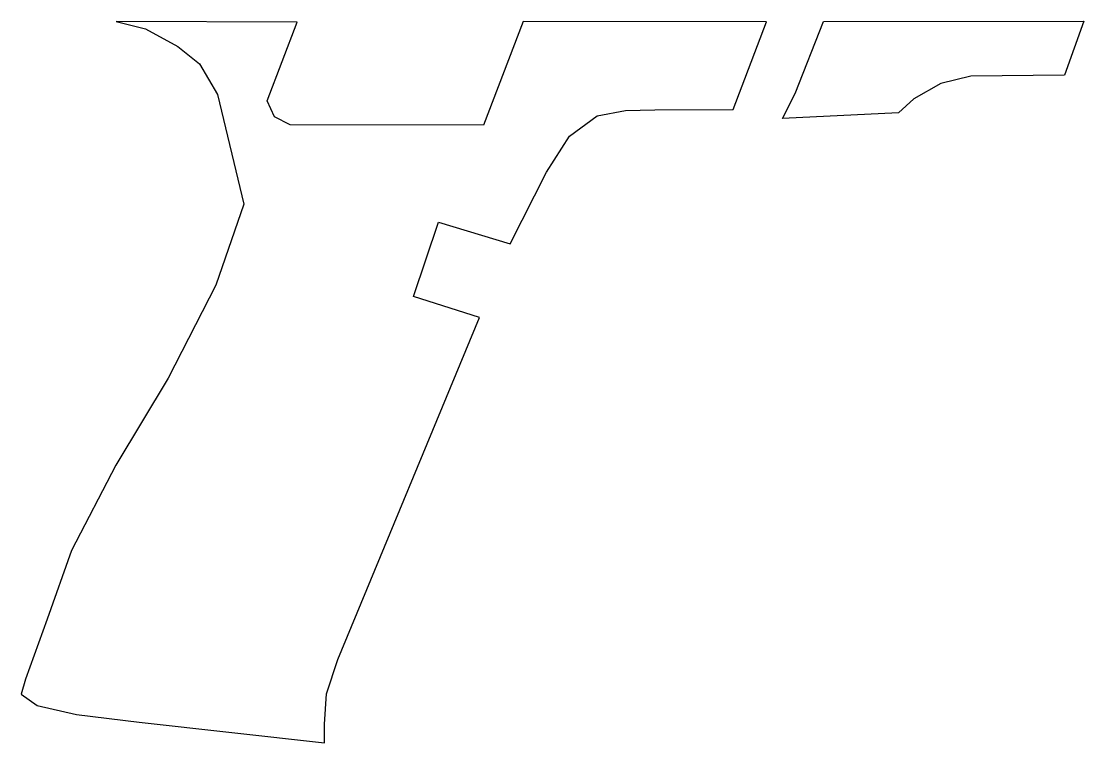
# Model space of a CAD drawing. Extents: x 87 to 217, y 60 to 148.
import ezdxf

# ---------------------------------------------------------------- set-up
doc = ezdxf.new("R2010")
doc.units = 0

msp = doc.modelspace()

# ---------------------------------------------------------------- linework, layer by layer
for points in [[(102.1, 147.05), (106.07, 144.91), (108.69, 142.76), (110.92, 139.03), (114.1, 125.64), (110.7, 115.78), (104.87, 104.43), (98.5, 93.82), (93.1, 83.43), (90.13, 75.05), (87.47, 67.73), (86.96, 65.89), (88.89, 64.51), (93.7, 63.43), (101.33, 62.47), (123.96, 59.97), (123.97, 62.24), (124.18, 65.92), (125.6, 70.14), (142.87, 111.84), (134.82, 114.39), (137.86, 123.47), (146.6, 120.82), (151.04, 129.58), (153.84, 133.97), (157.23, 136.43), (160.68, 137.1), (164.27, 137.16), (173.8, 137.22), (177.87, 147.9), (148.18, 147.94), (143.35, 135.3), (119.77, 135.32), (117.86, 136.31), (116.95, 138.26), (120.61, 147.85), (98.52, 147.93), (102.1, 147.05)], [(181.38, 139.17), (184.82, 147.93), (216.58, 147.97), (214.23, 141.39), (202.82, 141.26), (199.16, 140.39), (195.85, 138.52), (193.97, 136.78), (179.82, 136.12), (181.38, 139.17)]]:
    msp.add_lwpolyline(points, close=True)

doc.saveas('drawing.dxf')
